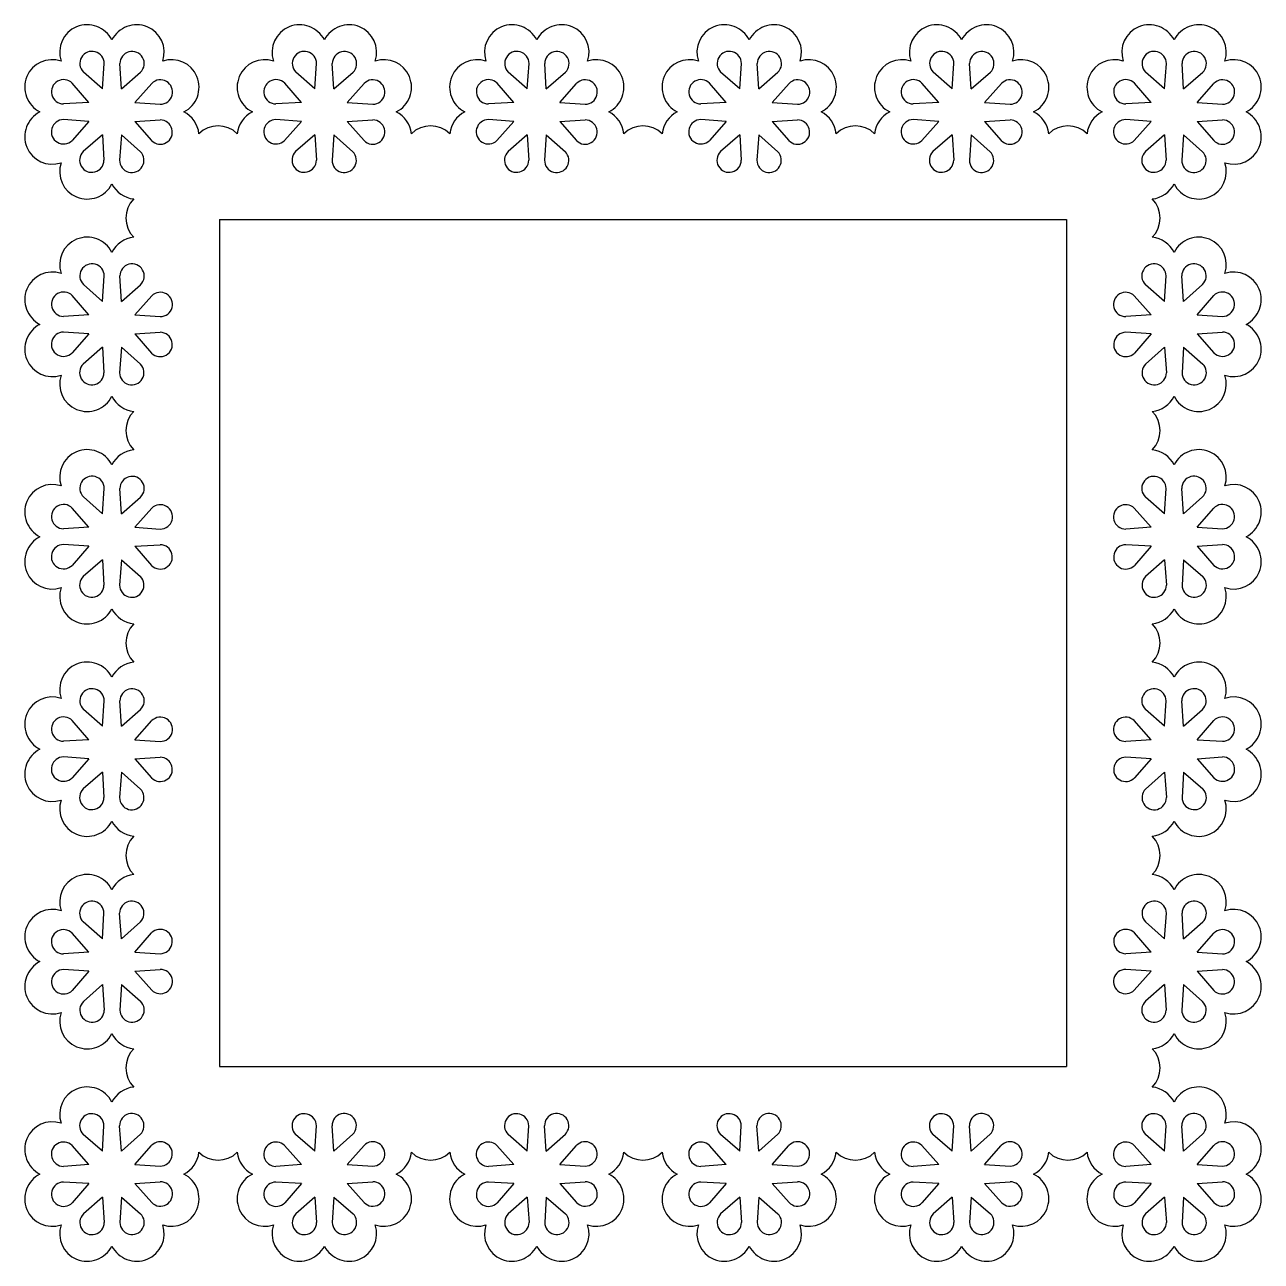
# Model space of a CAD drawing. Extents: x -356 to 210, y -55 to 208.
# Drawn here: x -214.5 to -89.4, y 82.6 to 207.8 of the extents above; entities that cross this region are included whole.
import ezdxf

# ---------------------------------------------------------------- set-up
doc = ezdxf.new("R2010")
doc.units = 0
doc.layers.get('0').update_dxf_attribs({"linetype": 'CONTINUOUS'})

msp = doc.modelspace()

# ---------------------------------------------------------------- linework, layer by layer
for p, q in [((-206.669608, 201.264155), (-208.599446, 202.974508)), ((-206.669608, 201.264155), (-206.489601, 203.838245)), ((-204.744936, 201.264155), (-204.900135, 203.838159)), ((-204.744936, 201.264155), (-202.797494, 202.957028)), ((-185.164969, 201.264155), (-187.094807, 202.974508)), ((-185.164969, 201.264155), (-184.984962, 203.838245)), ((-183.240296, 201.264155), (-183.395495, 203.838159)), ((-183.240296, 201.264155), (-181.292855, 202.957028)), ((-163.66033, 201.264155), (-165.590168, 202.974508)), ((-163.66033, 201.264155), (-163.480323, 203.838245)), ((-161.735657, 201.264155), (-161.890856, 203.838159)), ((-161.735657, 201.264155), (-159.788216, 202.957028)), ((-142.155691, 201.264155), (-144.085528, 202.974508)), ((-142.155691, 201.264155), (-141.975683, 203.838245)), ((-140.231018, 201.264155), (-140.386217, 203.838159)), ((-140.231018, 201.264155), (-138.283577, 202.957028)), ((-120.651051, 201.264155), (-122.580889, 202.974508)), ((-120.651051, 201.264155), (-120.471044, 203.838245)), ((-118.726378, 201.264155), (-118.881577, 203.838159)), ((-118.726378, 201.264155), (-116.778937, 202.957028)), ((-99.146412, 201.264155), (-101.07625, 202.974508)), ((-99.146412, 201.264155), (-98.966405, 203.838245)), ((-97.221739, 201.264155), (-97.376938, 203.838159)), ((-97.221739, 201.264155), (-95.274298, 202.957028)), ((-208.030558, 199.903206), (-209.72343, 201.850647)), ((-203.383986, 199.903206), (-201.673633, 201.833044)), ((-186.525918, 199.903206), (-188.218791, 201.850647)), ((-181.879347, 199.903206), (-180.168994, 201.833044)), ((-165.021279, 199.903206), (-166.714152, 201.850647)), ((-160.374708, 199.903206), (-158.664354, 201.833044)), ((-143.51664, 199.903206), (-145.209512, 201.850647)), ((-138.870068, 199.903206), (-137.159715, 201.833044)), ((-122.012, 199.903206), (-123.704873, 201.850647)), ((-117.365429, 199.903206), (-115.655076, 201.833044)), ((-100.507361, 199.903206), (-102.200234, 201.850647)), ((-95.86079, 199.903206), (-94.150436, 201.833044)), ((-208.030558, 199.903206), (-210.604562, 199.748007)), ((-203.383986, 199.903206), (-200.809896, 199.723199)), ((-186.525918, 199.903206), (-189.099922, 199.748007)), ((-181.879347, 199.903206), (-179.305257, 199.723199)), ((-165.021279, 199.903206), (-167.595283, 199.748007)), ((-160.374708, 199.903206), (-157.800617, 199.723199)), ((-143.51664, 199.903206), (-146.090644, 199.748007)), ((-138.870068, 199.903206), (-136.295978, 199.723199)), ((-122.012, 199.903206), (-124.586004, 199.748007)), ((-117.365429, 199.903206), (-114.791339, 199.723199)), ((-100.507361, 199.903206), (-103.081365, 199.748007)), ((-95.86079, 199.903206), (-93.286699, 199.723199)), ((-208.030558, 197.978533), (-210.604648, 198.15854)), ((-208.030558, 197.978533), (-209.740911, 196.048695)), ((-203.383986, 197.978533), (-200.809982, 198.133732)), ((-203.383986, 197.978533), (-201.691114, 196.031092)), ((-186.525918, 197.978533), (-189.100009, 198.15854)), ((-186.525918, 197.978533), (-188.236272, 196.048695)), ((-181.879347, 197.978533), (-179.305343, 198.133732)), ((-181.879347, 197.978533), (-180.186474, 196.031092)), ((-165.021279, 197.978533), (-167.595369, 198.15854)), ((-165.021279, 197.978533), (-166.731632, 196.048695)), ((-160.374708, 197.978533), (-157.800704, 198.133732)), ((-160.374708, 197.978533), (-158.681835, 196.031092)), ((-143.51664, 197.978533), (-146.09073, 198.15854)), ((-143.51664, 197.978533), (-145.226993, 196.048695)), ((-138.870068, 197.978533), (-136.296064, 198.133732)), ((-138.870068, 197.978533), (-137.177196, 196.031092)), ((-122.012, 197.978533), (-124.586091, 198.15854)), ((-122.012, 197.978533), (-123.722354, 196.048695)), ((-117.365429, 197.978533), (-114.791425, 198.133732)), ((-117.365429, 197.978533), (-115.672556, 196.031092)), ((-100.507361, 197.978533), (-103.081452, 198.15854)), ((-100.507361, 197.978533), (-102.217714, 196.048695)), ((-95.86079, 197.978533), (-93.286786, 198.133732)), ((-95.86079, 197.978533), (-94.167917, 196.031092)), ((-206.669608, 196.617584), (-208.61705, 194.924711)), ((-206.669608, 196.617584), (-206.514409, 194.04358)), ((-204.744936, 196.617584), (-204.924943, 194.043493)), ((-204.744936, 196.617584), (-202.815098, 194.90723)), ((-185.164969, 196.617584), (-187.11241, 194.924711)), ((-185.164969, 196.617584), (-185.00977, 194.04358)), ((-183.240296, 196.617584), (-183.420303, 194.043493)), ((-183.240296, 196.617584), (-181.310458, 194.90723)), ((-163.66033, 196.617584), (-165.607771, 194.924711)), ((-163.66033, 196.617584), (-163.505131, 194.04358)), ((-161.735657, 196.617584), (-161.915664, 194.043493)), ((-161.735657, 196.617584), (-159.805819, 194.90723)), ((-142.155691, 196.617584), (-144.103132, 194.924711)), ((-142.155691, 196.617584), (-142.000491, 194.04358)), ((-140.231018, 196.617584), (-140.411025, 194.043493)), ((-140.231018, 196.617584), (-138.30118, 194.90723)), ((-120.651051, 196.617584), (-122.598492, 194.924711)), ((-120.651051, 196.617584), (-120.495852, 194.04358)), ((-118.726378, 196.617584), (-118.906385, 194.043493)), ((-118.726378, 196.617584), (-116.79654, 194.90723)), ((-99.146412, 196.617584), (-101.093853, 194.924711)), ((-99.146412, 196.617584), (-98.991213, 194.04358)), ((-97.221739, 196.617584), (-97.401746, 194.043493)), ((-97.221739, 196.617584), (-95.291901, 194.90723)), ((-194.819365, 188.052963), (-109.071982, 188.052963)), ((-194.819365, 188.052963), (-194.819365, 102.30558)), ((-109.071982, 188.052963), (-109.071982, 102.30558)), ((-206.669608, 179.759516), (-206.489601, 182.333606)), ((-204.744936, 179.759516), (-204.900135, 182.33352)), ((-99.146412, 179.759516), (-98.991213, 182.33352)), ((-97.221739, 179.759516), (-97.401746, 182.333606)), ((-208.030558, 178.398567), (-209.72343, 180.346008)), ((-206.669608, 179.759516), (-208.599446, 181.469869)), ((-204.744936, 179.759516), (-202.797494, 181.452388)), ((-203.383986, 178.398567), (-201.673633, 180.328404)), ((-100.507361, 178.398567), (-102.217714, 180.328404)), ((-99.146412, 179.759516), (-101.093853, 181.452388)), ((-97.221739, 179.759516), (-95.291901, 181.469869)), ((-95.86079, 178.398567), (-94.167917, 180.346008)), ((-208.030558, 178.398567), (-210.604562, 178.243367)), ((-203.383986, 178.398567), (-200.809896, 178.218559)), ((-100.507361, 178.398567), (-103.081452, 178.218559)), ((-95.86079, 178.398567), (-93.286786, 178.243367)), ((-208.030558, 176.473894), (-210.604648, 176.653901)), ((-203.383986, 176.473894), (-200.809982, 176.629093)), ((-100.507361, 176.473894), (-103.081365, 176.629093)), ((-95.86079, 176.473894), (-93.286699, 176.653901)), ((-208.030558, 176.473894), (-209.740911, 174.544056)), ((-203.383986, 176.473894), (-201.691114, 174.526453)), ((-100.507361, 176.473894), (-102.200234, 174.526453)), ((-95.86079, 176.473894), (-94.150436, 174.544056)), ((-206.669608, 175.112944), (-208.61705, 173.420072)), ((-206.669608, 175.112944), (-206.514409, 172.53894)), ((-204.744936, 175.112944), (-204.924943, 172.538854)), ((-204.744936, 175.112944), (-202.815098, 173.402591)), ((-99.146412, 175.112944), (-101.07625, 173.402591)), ((-99.146412, 175.112944), (-98.966405, 172.538854)), ((-97.221739, 175.112944), (-97.376938, 172.53894)), ((-97.221739, 175.112944), (-95.274298, 173.420072)), ((-206.669608, 158.254877), (-206.489601, 160.828967)), ((-204.744936, 158.254877), (-204.900135, 160.82888)), ((-99.146412, 158.254877), (-98.991213, 160.82888)), ((-97.221739, 158.254877), (-97.401746, 160.828967)), ((-206.669608, 158.254877), (-208.599446, 159.96523)), ((-204.744936, 158.254877), (-202.797494, 159.947749)), ((-99.146412, 158.254877), (-101.093853, 159.947749)), ((-97.221739, 158.254877), (-95.291901, 159.96523)), ((-208.030558, 156.893927), (-209.72343, 158.841368)), ((-203.383986, 156.893927), (-201.673633, 158.823765)), ((-100.507361, 156.893927), (-102.217714, 158.823765)), ((-95.86079, 156.893927), (-94.167917, 158.841368)), ((-208.030558, 156.893927), (-210.604562, 156.738728)), ((-203.383986, 156.893927), (-200.809896, 156.71392)), ((-100.507361, 156.893927), (-103.081452, 156.71392)), ((-95.86079, 156.893927), (-93.286786, 156.738728)), ((-208.030558, 154.969254), (-210.604648, 155.149261)), ((-208.030558, 154.969254), (-209.740911, 153.039416)), ((-203.383986, 154.969254), (-200.809982, 155.124453)), ((-203.383986, 154.969254), (-201.691114, 153.021813)), ((-100.507361, 154.969254), (-103.081365, 155.124453)), ((-100.507361, 154.969254), (-102.200234, 153.021813)), ((-95.86079, 154.969254), (-93.286699, 155.149261)), ((-95.86079, 154.969254), (-94.150436, 153.039416)), ((-206.669608, 153.608305), (-208.61705, 151.915433)), ((-206.669608, 153.608305), (-206.514409, 151.034301)), ((-204.744936, 153.608305), (-204.924943, 151.034215)), ((-204.744936, 153.608305), (-202.815098, 151.897952)), ((-99.146412, 153.608305), (-101.07625, 151.897952)), ((-99.146412, 153.608305), (-98.966405, 151.034215)), ((-97.221739, 153.608305), (-97.376938, 151.034301)), ((-97.221739, 153.608305), (-95.274298, 151.915433)), ((-206.669608, 136.750237), (-206.489601, 139.324328)), ((-204.744936, 136.750237), (-204.900135, 139.324241)), ((-99.146412, 136.750237), (-98.991213, 139.324241)), ((-97.221739, 136.750237), (-97.401746, 139.324328)), ((-206.669608, 136.750237), (-208.599446, 138.46059)), ((-204.744936, 136.750237), (-202.797494, 138.44311)), ((-99.146412, 136.750237), (-101.093853, 138.44311)), ((-97.221739, 136.750237), (-95.291901, 138.46059)), ((-208.030558, 135.389288), (-209.72343, 137.336729)), ((-203.383986, 135.389288), (-201.673633, 137.319126)), ((-100.507361, 135.389288), (-102.217714, 137.319126)), ((-95.86079, 135.389288), (-94.167917, 137.336729)), ((-208.030558, 135.389288), (-210.604562, 135.234089)), ((-203.383986, 135.389288), (-200.809896, 135.209281)), ((-100.507361, 135.389288), (-103.081452, 135.209281)), ((-95.86079, 135.389288), (-93.286786, 135.234089)), ((-208.030558, 133.464615), (-210.604648, 133.644622)), ((-208.030558, 133.464615), (-209.740911, 131.534777)), ((-203.383986, 133.464615), (-200.809982, 133.619814)), ((-203.383986, 133.464615), (-201.691114, 131.517174)), ((-100.507361, 133.464615), (-103.081365, 133.619814)), ((-100.507361, 133.464615), (-102.200234, 131.517174)), ((-95.86079, 133.464615), (-93.286699, 133.644622)), ((-95.86079, 133.464615), (-94.150436, 131.534777)), ((-206.669608, 132.103666), (-208.61705, 130.410793)), ((-206.669608, 132.103666), (-206.514409, 129.529662)), ((-204.744936, 132.103666), (-204.924943, 129.529575)), ((-204.744936, 132.103666), (-202.815098, 130.393312)), ((-99.146412, 132.103666), (-101.07625, 130.393312)), ((-99.146412, 132.103666), (-98.966405, 129.529575)), ((-97.221739, 132.103666), (-97.376938, 129.529662)), ((-97.221739, 132.103666), (-95.274298, 130.410793)), ((-206.669608, 115.245598), (-206.514409, 117.819602)), ((-204.744936, 115.245598), (-204.924943, 117.819688)), ((-99.146412, 115.245598), (-98.966405, 117.819688)), ((-97.221739, 115.245598), (-97.376938, 117.819602)), ((-206.669608, 115.245598), (-208.61705, 116.93847)), ((-204.744936, 115.245598), (-202.815098, 116.955951)), ((-99.146412, 115.245598), (-101.07625, 116.955951)), ((-97.221739, 115.245598), (-95.274298, 116.93847)), ((-208.030558, 113.884649), (-209.740911, 115.814486)), ((-203.383986, 113.884649), (-201.691114, 115.83209)), ((-100.507361, 113.884649), (-102.200234, 115.83209)), ((-95.86079, 113.884649), (-94.150436, 115.814486)), ((-208.030558, 113.884649), (-210.604648, 113.704641)), ((-203.383986, 113.884649), (-200.809982, 113.72945)), ((-100.507361, 113.884649), (-103.081365, 113.72945)), ((-95.86079, 113.884649), (-93.286699, 113.704641)), ((-208.030558, 111.959976), (-210.604562, 112.115175)), ((-208.030558, 111.959976), (-209.72343, 110.012535)), ((-203.383986, 111.959976), (-200.809896, 112.139983)), ((-203.383986, 111.959976), (-201.673633, 110.030138)), ((-100.507361, 111.959976), (-103.081452, 112.139983)), ((-100.507361, 111.959976), (-102.217714, 110.030138)), ((-95.86079, 111.959976), (-93.286786, 112.115175)), ((-95.86079, 111.959976), (-94.167917, 110.012535)), ((-206.669608, 110.599026), (-208.599446, 108.888673)), ((-206.669608, 110.599026), (-206.489601, 108.024936)), ((-204.744936, 110.599026), (-204.900135, 108.025022)), ((-204.744936, 110.599026), (-202.797494, 108.906154)), ((-99.146412, 110.599026), (-101.093853, 108.906154)), ((-99.146412, 110.599026), (-98.991213, 108.025022)), ((-97.221739, 110.599026), (-97.401746, 108.024936)), ((-97.221739, 110.599026), (-95.291901, 108.888673)), ((-194.819365, 102.30558), (-109.071982, 102.30558)), ((-206.669608, 93.740959), (-208.61705, 95.433831)), ((-206.669608, 93.740959), (-206.514409, 96.314962)), ((-204.744936, 93.740959), (-204.924943, 96.315049)), ((-204.744936, 93.740959), (-202.815098, 95.451312)), ((-185.164969, 93.740959), (-187.11241, 95.433831)), ((-185.164969, 93.740959), (-185.00977, 96.314962)), ((-183.240296, 93.740959), (-183.420303, 96.315049)), ((-183.240296, 93.740959), (-181.310458, 95.451312)), ((-163.66033, 93.740959), (-165.607771, 95.433831)), ((-163.66033, 93.740959), (-163.505131, 96.314962)), ((-161.735657, 93.740959), (-161.915664, 96.315049)), ((-161.735657, 93.740959), (-159.805819, 95.451312)), ((-142.155691, 93.740959), (-144.103132, 95.433831)), ((-142.155691, 93.740959), (-142.000491, 96.314962)), ((-140.231018, 93.740959), (-140.411025, 96.315049)), ((-140.231018, 93.740959), (-138.30118, 95.451312)), ((-120.651051, 93.740959), (-122.598492, 95.433831)), ((-120.651051, 93.740959), (-120.495852, 96.314962)), ((-118.726378, 93.740959), (-118.906385, 96.315049)), ((-118.726378, 93.740959), (-116.79654, 95.451312)), ((-99.146412, 93.740959), (-101.093853, 95.433831)), ((-99.146412, 93.740959), (-98.991213, 96.314962)), ((-97.221739, 93.740959), (-97.401746, 96.315049)), ((-97.221739, 93.740959), (-95.291901, 95.451312)), ((-208.030558, 92.380009), (-209.740911, 94.309847)), ((-203.383986, 92.380009), (-201.691114, 94.32745)), ((-186.525918, 92.380009), (-188.236272, 94.309847)), ((-181.879347, 92.380009), (-180.186474, 94.32745)), ((-165.021279, 92.380009), (-166.731632, 94.309847)), ((-160.374708, 92.380009), (-158.681835, 94.32745)), ((-143.51664, 92.380009), (-145.226993, 94.309847)), ((-138.870068, 92.380009), (-137.177196, 94.32745)), ((-122.012, 92.380009), (-123.722354, 94.309847)), ((-117.365429, 92.380009), (-115.672556, 94.32745)), ((-100.507361, 92.380009), (-102.217714, 94.309847)), ((-95.86079, 92.380009), (-94.167917, 94.32745)), ((-208.030558, 92.380009), (-210.604648, 92.200002)), ((-203.383986, 92.380009), (-200.809982, 92.22481)), ((-186.525918, 92.380009), (-189.100009, 92.200002)), ((-181.879347, 92.380009), (-179.305343, 92.22481)), ((-165.021279, 92.380009), (-167.595369, 92.200002)), ((-160.374708, 92.380009), (-157.800704, 92.22481)), ((-143.51664, 92.380009), (-146.09073, 92.200002)), ((-138.870068, 92.380009), (-136.296064, 92.22481)), ((-122.012, 92.380009), (-124.586091, 92.200002)), ((-117.365429, 92.380009), (-114.791425, 92.22481)), ((-100.507361, 92.380009), (-103.081452, 92.200002)), ((-95.86079, 92.380009), (-93.286786, 92.22481)), ((-208.030558, 90.455336), (-210.604562, 90.610535)), ((-208.030558, 90.455336), (-209.72343, 88.507895)), ((-203.383986, 90.455336), (-200.809896, 90.635343)), ((-203.383986, 90.455336), (-201.673633, 88.525498)), ((-186.525918, 90.455336), (-189.099922, 90.610535)), ((-186.525918, 90.455336), (-188.218791, 88.507895)), ((-181.879347, 90.455336), (-179.305257, 90.635343)), ((-181.879347, 90.455336), (-180.168994, 88.525498)), ((-165.021279, 90.455336), (-167.595283, 90.610535)), ((-165.021279, 90.455336), (-166.714152, 88.507895)), ((-160.374708, 90.455336), (-157.800617, 90.635343)), ((-160.374708, 90.455336), (-158.664354, 88.525498)), ((-143.51664, 90.455336), (-146.090644, 90.610535)), ((-143.51664, 90.455336), (-145.209512, 88.507895)), ((-138.870068, 90.455336), (-136.295978, 90.635343)), ((-138.870068, 90.455336), (-137.159715, 88.525498)), ((-122.012, 90.455336), (-124.586004, 90.610535)), ((-122.012, 90.455336), (-123.704873, 88.507895)), ((-117.365429, 90.455336), (-114.791339, 90.635343)), ((-117.365429, 90.455336), (-115.655076, 88.525498)), ((-100.507361, 90.455336), (-103.081365, 90.610535)), ((-100.507361, 90.455336), (-102.200234, 88.507895)), ((-95.86079, 90.455336), (-93.286699, 90.635343)), ((-95.86079, 90.455336), (-94.150436, 88.525498)), ((-206.669608, 89.094387), (-208.599446, 87.384034)), ((-206.669608, 89.094387), (-206.489601, 86.520297)), ((-204.744936, 89.094387), (-204.900135, 86.520383)), ((-204.744936, 89.094387), (-202.797494, 87.401515)), ((-185.164969, 89.094387), (-187.094807, 87.384034)), ((-185.164969, 89.094387), (-184.984962, 86.520297)), ((-183.240296, 89.094387), (-183.395495, 86.520383)), ((-183.240296, 89.094387), (-181.292855, 87.401515)), ((-163.66033, 89.094387), (-165.590168, 87.384034)), ((-163.66033, 89.094387), (-163.480323, 86.520297)), ((-161.735657, 89.094387), (-161.890856, 86.520383)), ((-161.735657, 89.094387), (-159.788216, 87.401515)), ((-142.155691, 89.094387), (-144.085528, 87.384034)), ((-142.155691, 89.094387), (-141.975683, 86.520297)), ((-140.231018, 89.094387), (-140.386217, 86.520383)), ((-140.231018, 89.094387), (-138.283577, 87.401515)), ((-120.651051, 89.094387), (-122.580889, 87.384034)), ((-120.651051, 89.094387), (-120.471044, 86.520297)), ((-118.726378, 89.094387), (-118.881577, 86.520383)), ((-118.726378, 89.094387), (-116.778937, 87.401515)), ((-99.146412, 89.094387), (-101.07625, 87.384034)), ((-99.146412, 89.094387), (-98.966405, 86.520297)), ((-97.221739, 89.094387), (-97.376938, 86.520383)), ((-97.221739, 89.094387), (-95.274298, 87.401515))]:
    msp.add_line(p, q)
for centre, radius, start, end in [((-208.205491, 204.972103), 2.793147, 26.567243, 198.432757), ((-203.209053, 204.972103), 2.793147, 341.567243, 153.432757), ((-186.700851, 204.972103), 2.793147, 26.567243, 198.432757), ((-181.704414, 204.972103), 2.793147, 341.567243, 153.432757), ((-165.196212, 204.972103), 2.793147, 26.567243, 198.432757), ((-160.199775, 204.972103), 2.793147, 341.567243, 153.432757), ((-143.691573, 204.972103), 2.793147, 26.567243, 198.432757), ((-138.695135, 204.972103), 2.793147, 341.567243, 153.432757), ((-122.186933, 204.972103), 2.793147, 26.567243, 198.432757), ((-117.190496, 204.972103), 2.793147, 341.567243, 153.432757), ((-100.682294, 204.972103), 2.793147, 26.567243, 198.432757), ((-95.685857, 204.972103), 2.793147, 341.567243, 153.432757), ((-211.738505, 201.439088), 2.793147, 71.567243, 243.432757), ((-207.721648, 203.839037), 1.232047, 359.963173, 224.563654), ((-203.668123, 203.828776), 1.232047, 314.963173, 179.563654), ((-199.676039, 201.439088), 2.793147, 296.567243, 108.432757), ((-190.233866, 201.439088), 2.793147, 71.567243, 243.432757), ((-186.217009, 203.839037), 1.232047, 359.963173, 224.563654), ((-182.163484, 203.828776), 1.232047, 314.963173, 179.563654), ((-178.1714, 201.439088), 2.793147, 296.567243, 108.432757), ((-168.729226, 201.439088), 2.793147, 71.567243, 243.432757), ((-164.712369, 203.839037), 1.232047, 359.963173, 224.563654), ((-160.658845, 203.828776), 1.232047, 314.963173, 179.563654), ((-156.66676, 201.439088), 2.793147, 296.567243, 108.432757), ((-147.224587, 201.439088), 2.793147, 71.567243, 243.432757), ((-143.20773, 203.839037), 1.232047, 359.963173, 224.563654), ((-139.154205, 203.828776), 1.232047, 314.963173, 179.563654), ((-135.162121, 201.439088), 2.793147, 296.567243, 108.432757), ((-125.719948, 201.439088), 2.793147, 71.567243, 243.432757), ((-121.703091, 203.839037), 1.232047, 359.963173, 224.563654), ((-117.649566, 203.828776), 1.232047, 314.963173, 179.563654), ((-113.657482, 201.439088), 2.793147, 296.567243, 108.432757), ((-104.215309, 201.439088), 2.793147, 71.567243, 243.432757), ((-100.198452, 203.839037), 1.232047, 359.963173, 224.563654), ((-96.144927, 203.828776), 1.232047, 314.963173, 179.563654), ((-92.152842, 201.439088), 2.793147, 296.567243, 108.432757), ((-210.595179, 200.980018), 1.232047, 44.963173, 269.563654), ((-200.809104, 200.955246), 1.232047, 269.963173, 134.563654), ((-189.09054, 200.980018), 1.232047, 44.963173, 269.563654), ((-179.304465, 200.955246), 1.232047, 269.963173, 134.563654), ((-167.5859, 200.980018), 1.232047, 44.963173, 269.563654), ((-157.799825, 200.955246), 1.232047, 269.963173, 134.563654), ((-146.081261, 200.980018), 1.232047, 44.963173, 269.563654), ((-136.295186, 200.955246), 1.232047, 269.963173, 134.563654), ((-124.576622, 200.980018), 1.232047, 44.963173, 269.563654), ((-114.790547, 200.955246), 1.232047, 269.963173, 134.563654), ((-103.071982, 200.980018), 1.232047, 44.963173, 269.563654), ((-93.285907, 200.955246), 1.232047, 269.963173, 134.563654), ((-211.738505, 196.442651), 2.793147, 116.567243, 288.432757), ((-210.60544, 196.926493), 1.232047, 89.963173, 314.563654), ((-200.819365, 196.901721), 1.232047, 224.963173, 89.563654), ((-199.676039, 196.442651), 2.793147, 6.041745, 63.432757), ((-190.233866, 196.442651), 2.793147, 116.567243, 173.958255), ((-189.100801, 196.926493), 1.232047, 89.963173, 314.563654), ((-179.314726, 196.901721), 1.232047, 224.963173, 89.563654), ((-178.1714, 196.442651), 2.793147, 6.041745, 63.432757), ((-168.729226, 196.442651), 2.793147, 116.567243, 173.958255), ((-167.596161, 196.926493), 1.232047, 89.963173, 314.563654), ((-157.810086, 196.901721), 1.232047, 224.963173, 89.563654), ((-156.66676, 196.442651), 2.793147, 6.041745, 63.432757), ((-147.224587, 196.442651), 2.793147, 116.567243, 173.958255), ((-146.091522, 196.926493), 1.232047, 89.963173, 314.563654), ((-136.305447, 196.901721), 1.232047, 224.963173, 89.563654), ((-135.162121, 196.442651), 2.793147, 6.041745, 63.432757), ((-125.719948, 196.442651), 2.793147, 116.567243, 173.958255), ((-124.586883, 196.926493), 1.232047, 89.963173, 314.563654), ((-114.800808, 196.901721), 1.232047, 224.963173, 89.563654), ((-113.657482, 196.442651), 2.793147, 6.041745, 63.432757), ((-104.215309, 196.442651), 2.793147, 116.567243, 173.958255), ((-103.082243, 196.926493), 1.232047, 89.963173, 314.563654), ((-93.296169, 196.901721), 1.232047, 224.963173, 89.563654), ((-92.152842, 196.442651), 2.793147, 251.567243, 63.432757), ((-194.954952, 194.730484), 2.793147, 45.909485, 134.090515), ((-173.450313, 194.730484), 2.793147, 45.909485, 134.090515), ((-151.945674, 194.730484), 2.793147, 45.909485, 134.090515), ((-130.441034, 194.730484), 2.793147, 45.909485, 134.090515), ((-108.936395, 194.730484), 2.793147, 45.909485, 134.090515), ((-207.746421, 194.052963), 1.232047, 134.963173, 359.563654), ((-203.692896, 194.042701), 1.232047, 179.963173, 44.563654), ((-186.241781, 194.052963), 1.232047, 134.963173, 359.563654), ((-182.188257, 194.042701), 1.232047, 179.963173, 44.563654), ((-164.737142, 194.052963), 1.232047, 134.963173, 359.563654), ((-160.683617, 194.042701), 1.232047, 179.963173, 44.563654), ((-143.232503, 194.052963), 1.232047, 134.963173, 359.563654), ((-139.178978, 194.042701), 1.232047, 179.963173, 44.563654), ((-121.727864, 194.052963), 1.232047, 134.963173, 359.563654), ((-117.674339, 194.042701), 1.232047, 179.963173, 44.563654), ((-100.223224, 194.052963), 1.232047, 134.963173, 359.563654), ((-96.169699, 194.042701), 1.232047, 179.963173, 44.563654), ((-208.205491, 192.909636), 2.793147, 161.567243, 333.432757), ((-95.685857, 192.909636), 2.793147, 206.567243, 18.432757), ((-203.209053, 192.909636), 2.793147, 206.567243, 263.958255), ((-100.682294, 192.909636), 2.793147, 276.041745, 333.432757), ((-201.496887, 188.18855), 2.793147, 135.909485, 224.090515), ((-102.394461, 188.18855), 2.793147, 315.909485, 44.090515), ((-208.205491, 183.467463), 2.793147, 26.567243, 198.432757), ((-203.209053, 183.467463), 2.793147, 96.041745, 153.432757), ((-100.682294, 183.467463), 2.793147, 26.567243, 83.958255), ((-95.685857, 183.467463), 2.793147, 341.567243, 153.432757), ((-207.721648, 182.334398), 1.232047, 359.963173, 224.563654), ((-203.668123, 182.324137), 1.232047, 314.963173, 179.563654), ((-100.223224, 182.324137), 1.232047, 0.436346, 225.036827), ((-96.169699, 182.334398), 1.232047, 315.436346, 180.036827), ((-211.738505, 179.934449), 2.793147, 71.567243, 243.432757), ((-92.152842, 179.934449), 2.793147, 296.567243, 108.432757), ((-210.595179, 179.475379), 1.232047, 44.963173, 269.563654), ((-200.809104, 179.450606), 1.232047, 269.963173, 134.563654), ((-103.082243, 179.450606), 1.232047, 45.436346, 270.036827), ((-93.296169, 179.475379), 1.232047, 270.436346, 135.036827), ((-211.738505, 174.938011), 2.793147, 116.567243, 288.432757), ((-210.60544, 175.421854), 1.232047, 89.963173, 314.563654), ((-200.819365, 175.397081), 1.232047, 224.963173, 89.563654), ((-103.071982, 175.397081), 1.232047, 90.436346, 315.036827), ((-93.285907, 175.421854), 1.232047, 225.436346, 90.036827), ((-92.152842, 174.938011), 2.793147, 251.567243, 63.432757), ((-207.746421, 172.548323), 1.232047, 134.963173, 359.563654), ((-203.692896, 172.538062), 1.232047, 179.963173, 44.563654), ((-100.198452, 172.538062), 1.232047, 135.436346, 0.036827), ((-96.144927, 172.548323), 1.232047, 180.436346, 45.036827), ((-208.205491, 171.404997), 2.793147, 161.567243, 333.432757), ((-95.685857, 171.404997), 2.793147, 206.567243, 18.432757), ((-203.209053, 171.404997), 2.793147, 206.567243, 263.958255), ((-100.682294, 171.404997), 2.793147, 276.041745, 333.432757), ((-201.496887, 166.68391), 2.793147, 135.909485, 224.090515), ((-102.394461, 166.68391), 2.793147, 315.909485, 44.090515), ((-208.205491, 161.962824), 2.793147, 26.567243, 198.432757), ((-203.209053, 161.962824), 2.793147, 96.041745, 153.432757), ((-100.682294, 161.962824), 2.793147, 26.567243, 83.958255), ((-95.685857, 161.962824), 2.793147, 341.567243, 153.432757), ((-207.721648, 160.829759), 1.232047, 359.963173, 224.563654), ((-203.668123, 160.819498), 1.232047, 314.963173, 179.563654), ((-100.223224, 160.819498), 1.232047, 0.436346, 225.036827), ((-96.169699, 160.829759), 1.232047, 315.436346, 180.036827), ((-211.738505, 158.429809), 2.793147, 71.567243, 243.432757), ((-92.152842, 158.429809), 2.793147, 296.567243, 108.432757), ((-210.595179, 157.97074), 1.232047, 44.963173, 269.563654), ((-200.809104, 157.945967), 1.232047, 269.963173, 134.563654), ((-103.082243, 157.945967), 1.232047, 45.436346, 270.036827), ((-93.296169, 157.97074), 1.232047, 270.436346, 135.036827), ((-211.738505, 153.433372), 2.793147, 116.567243, 288.432757), ((-92.152842, 153.433372), 2.793147, 251.567243, 63.432757), ((-210.60544, 153.917215), 1.232047, 89.963173, 314.563654), ((-200.819365, 153.892442), 1.232047, 224.963173, 89.563654), ((-103.071982, 153.892442), 1.232047, 90.436346, 315.036827), ((-93.285907, 153.917215), 1.232047, 225.436346, 90.036827), ((-207.746421, 151.043684), 1.232047, 134.963173, 359.563654), ((-203.692896, 151.033423), 1.232047, 179.963173, 44.563654), ((-100.198452, 151.033423), 1.232047, 135.436346, 0.036827), ((-96.144927, 151.043684), 1.232047, 180.436346, 45.036827), ((-208.205491, 149.900358), 2.793147, 161.567243, 333.432757), ((-95.685857, 149.900358), 2.793147, 206.567243, 18.432757), ((-203.209053, 149.900358), 2.793147, 206.567243, 263.958255), ((-100.682294, 149.900358), 2.793147, 276.041745, 333.432757), ((-201.496887, 145.179271), 2.793147, 135.909485, 224.090515), ((-102.394461, 145.179271), 2.793147, 315.909485, 44.090515), ((-208.205491, 140.458185), 2.793147, 26.567243, 198.432757), ((-203.209053, 140.458185), 2.793147, 96.041745, 153.432757), ((-100.682294, 140.458185), 2.793147, 26.567243, 83.958255), ((-95.685857, 140.458185), 2.793147, 341.567243, 153.432757), ((-207.721648, 139.325119), 1.232047, 359.963173, 224.563654), ((-203.668123, 139.314858), 1.232047, 314.963173, 179.563654), ((-100.223224, 139.314858), 1.232047, 0.436346, 225.036827), ((-96.169699, 139.325119), 1.232047, 315.436346, 180.036827), ((-211.738505, 136.92517), 2.793147, 71.567243, 243.432757), ((-92.152842, 136.92517), 2.793147, 296.567243, 108.432757), ((-210.595179, 136.4661), 1.232047, 44.963173, 269.563654), ((-93.296169, 136.4661), 1.232047, 270.436346, 135.036827), ((-200.809104, 136.441328), 1.232047, 269.963173, 134.563654), ((-103.082243, 136.441328), 1.232047, 45.436346, 270.036827), ((-211.738505, 131.928733), 2.793147, 116.567243, 288.432757), ((-92.152842, 131.928733), 2.793147, 251.567243, 63.432757), ((-210.60544, 132.412575), 1.232047, 89.963173, 314.563654), ((-200.819365, 132.387803), 1.232047, 224.963173, 89.563654), ((-103.071982, 132.387803), 1.232047, 90.436346, 315.036827), ((-93.285907, 132.412575), 1.232047, 225.436346, 90.036827), ((-207.746421, 129.539045), 1.232047, 134.963173, 359.563654), ((-203.692896, 129.528783), 1.232047, 179.963173, 44.563654), ((-100.198452, 129.528783), 1.232047, 135.436346, 0.036827), ((-96.144927, 129.539045), 1.232047, 180.436346, 45.036827), ((-208.205491, 128.395718), 2.793147, 161.567243, 333.432757), ((-95.685857, 128.395718), 2.793147, 206.567243, 18.432757), ((-203.209053, 128.395718), 2.793147, 206.567243, 263.958255), ((-100.682294, 128.395718), 2.793147, 276.041745, 333.432757), ((-201.496887, 123.674632), 2.793147, 135.909485, 224.090515), ((-102.394461, 123.674632), 2.793147, 315.909485, 44.090515), ((-208.205491, 118.953545), 2.793147, 26.567243, 198.432757), ((-203.209053, 118.953545), 2.793147, 96.041745, 153.432757), ((-100.682294, 118.953545), 2.793147, 26.567243, 83.958255), ((-95.685857, 118.953545), 2.793147, 341.567243, 153.432757), ((-207.746421, 117.810219), 1.232047, 0.436346, 225.036827), ((-203.692896, 117.82048), 1.232047, 315.436346, 180.036827), ((-100.198452, 117.82048), 1.232047, 359.963173, 224.563654), ((-96.144927, 117.810219), 1.232047, 314.963173, 179.563654), ((-211.738505, 115.420531), 2.793147, 71.567243, 243.432757), ((-92.152842, 115.420531), 2.793147, 296.567243, 108.432757), ((-210.60544, 114.936688), 1.232047, 45.436346, 270.036827), ((-200.819365, 114.961461), 1.232047, 270.436346, 135.036827), ((-103.071982, 114.961461), 1.232047, 44.963173, 269.563654), ((-93.285907, 114.936688), 1.232047, 269.963173, 134.563654), ((-211.738505, 110.424094), 2.793147, 116.567243, 288.432757), ((-92.152842, 110.424094), 2.793147, 251.567243, 63.432757), ((-210.595179, 110.883163), 1.232047, 90.436346, 315.036827), ((-200.809104, 110.907936), 1.232047, 225.436346, 90.036827), ((-103.082243, 110.907936), 1.232047, 89.963173, 314.563654), ((-93.296169, 110.883163), 1.232047, 224.963173, 89.563654), ((-203.668123, 108.034405), 1.232047, 180.436346, 45.036827), ((-100.223224, 108.034405), 1.232047, 134.963173, 359.563654), ((-208.205491, 106.891079), 2.793147, 161.567243, 333.432757), ((-207.721648, 108.024144), 1.232047, 135.436346, 0.036827), ((-95.685857, 106.891079), 2.793147, 206.567243, 18.432757), ((-96.169699, 108.024144), 1.232047, 179.963173, 44.563654), ((-203.209053, 106.891079), 2.793147, 206.567243, 263.958255), ((-100.682294, 106.891079), 2.793147, 276.041745, 333.432757), ((-201.496887, 102.169992), 2.793147, 135.909485, 224.090515), ((-102.394461, 102.169992), 2.793147, 315.909485, 44.090515), ((-208.205491, 97.448906), 2.793147, 26.567243, 198.432757), ((-203.209053, 97.448906), 2.793147, 96.041745, 153.432757), ((-100.682294, 97.448906), 2.793147, 26.567243, 83.958255), ((-95.685857, 97.448906), 2.793147, 341.567243, 153.432757), ((-211.738505, 93.915891), 2.793147, 71.567243, 243.432757), ((-207.746421, 96.30558), 1.232047, 0.436346, 225.036827), ((-203.692896, 96.315841), 1.232047, 315.436346, 180.036827), ((-186.241781, 96.30558), 1.232047, 0.436346, 225.036827), ((-182.188257, 96.315841), 1.232047, 315.436346, 180.036827), ((-164.737142, 96.30558), 1.232047, 0.436346, 225.036827), ((-160.683617, 96.315841), 1.232047, 315.436346, 180.036827), ((-143.232503, 96.30558), 1.232047, 0.436346, 225.036827), ((-139.178978, 96.315841), 1.232047, 315.436346, 180.036827), ((-121.727864, 96.30558), 1.232047, 0.436346, 225.036827), ((-117.674339, 96.315841), 1.232047, 315.436346, 180.036827), ((-100.223224, 96.30558), 1.232047, 0.436346, 225.036827), ((-96.169699, 96.315841), 1.232047, 315.436346, 180.036827), ((-92.152842, 93.915891), 2.793147, 296.567243, 108.432757), ((-210.60544, 93.432049), 1.232047, 45.436346, 270.036827), ((-200.819365, 93.456822), 1.232047, 270.436346, 135.036827), ((-189.100801, 93.432049), 1.232047, 45.436346, 270.036827), ((-179.314726, 93.456822), 1.232047, 270.436346, 135.036827), ((-167.596161, 93.432049), 1.232047, 45.436346, 270.036827), ((-157.810086, 93.456822), 1.232047, 270.436346, 135.036827), ((-146.091522, 93.432049), 1.232047, 45.436346, 270.036827), ((-136.305447, 93.456822), 1.232047, 270.436346, 135.036827), ((-124.586883, 93.432049), 1.232047, 45.436346, 270.036827), ((-114.800808, 93.456822), 1.232047, 270.436346, 135.036827), ((-103.082243, 93.432049), 1.232047, 45.436346, 270.036827), ((-93.296169, 93.456822), 1.232047, 270.436346, 135.036827), ((-199.676039, 93.915891), 2.793147, 296.567243, 353.958255), ((-194.954952, 95.628058), 2.793147, 225.909485, 314.090515), ((-190.233866, 93.915891), 2.793147, 186.041745, 243.432757), ((-178.1714, 93.915891), 2.793147, 296.567243, 353.958255), ((-173.450313, 95.628058), 2.793147, 225.909485, 314.090515), ((-168.729226, 93.915891), 2.793147, 186.041745, 243.432757), ((-156.66676, 93.915891), 2.793147, 296.567243, 353.958255), ((-151.945674, 95.628058), 2.793147, 225.909485, 314.090515), ((-147.224587, 93.915891), 2.793147, 186.041745, 243.432757), ((-135.162121, 93.915891), 2.793147, 296.567243, 353.958255), ((-130.441034, 95.628058), 2.793147, 225.909485, 314.090515), ((-125.719948, 93.915891), 2.793147, 186.041745, 243.432757), ((-113.657482, 93.915891), 2.793147, 296.567243, 353.958255), ((-108.936395, 95.628058), 2.793147, 225.909485, 314.090515), ((-104.215309, 93.915891), 2.793147, 186.041745, 243.432757), ((-211.738505, 88.919454), 2.793147, 116.567243, 288.432757), ((-199.676039, 88.919454), 2.793147, 251.567243, 63.432757), ((-190.233866, 88.919454), 2.793147, 116.567243, 288.432757), ((-178.1714, 88.919454), 2.793147, 251.567243, 63.432757), ((-168.729226, 88.919454), 2.793147, 116.567243, 288.432757), ((-156.66676, 88.919454), 2.793147, 251.567243, 63.432757), ((-147.224587, 88.919454), 2.793147, 116.567243, 288.432757), ((-135.162121, 88.919454), 2.793147, 251.567243, 63.432757), ((-125.719948, 88.919454), 2.793147, 116.567243, 288.432757), ((-113.657482, 88.919454), 2.793147, 251.567243, 63.432757), ((-104.215309, 88.919454), 2.793147, 116.567243, 288.432757), ((-92.152842, 88.919454), 2.793147, 251.567243, 63.432757), ((-210.595179, 89.378524), 1.232047, 90.436346, 315.036827), ((-200.809104, 89.403297), 1.232047, 225.436346, 90.036827), ((-189.09054, 89.378524), 1.232047, 90.436346, 315.036827), ((-179.304465, 89.403297), 1.232047, 225.436346, 90.036827), ((-167.5859, 89.378524), 1.232047, 90.436346, 315.036827), ((-157.799825, 89.403297), 1.232047, 225.436346, 90.036827), ((-146.081261, 89.378524), 1.232047, 90.436346, 315.036827), ((-136.295186, 89.403297), 1.232047, 225.436346, 90.036827), ((-124.576622, 89.378524), 1.232047, 90.436346, 315.036827), ((-114.790547, 89.403297), 1.232047, 225.436346, 90.036827), ((-103.071982, 89.378524), 1.232047, 90.436346, 315.036827), ((-93.285907, 89.403297), 1.232047, 225.436346, 90.036827), ((-207.721648, 86.519505), 1.232047, 135.436346, 0.036827), ((-203.668123, 86.529766), 1.232047, 180.436346, 45.036827), ((-186.217009, 86.519505), 1.232047, 135.436346, 0.036827), ((-182.163484, 86.529766), 1.232047, 180.436346, 45.036827), ((-164.712369, 86.519505), 1.232047, 135.436346, 0.036827), ((-160.658845, 86.529766), 1.232047, 180.436346, 45.036827), ((-143.20773, 86.519505), 1.232047, 135.436346, 0.036827), ((-139.154205, 86.529766), 1.232047, 180.436346, 45.036827), ((-121.703091, 86.519505), 1.232047, 135.436346, 0.036827), ((-117.649566, 86.529766), 1.232047, 180.436346, 45.036827), ((-100.198452, 86.519505), 1.232047, 135.436346, 0.036827), ((-96.144927, 86.529766), 1.232047, 180.436346, 45.036827), ((-208.205491, 85.38644), 2.793147, 161.567243, 333.432757), ((-203.209053, 85.38644), 2.793147, 206.567243, 18.432757), ((-186.700851, 85.38644), 2.793147, 161.567243, 333.432757), ((-181.704414, 85.38644), 2.793147, 206.567243, 18.432757), ((-165.196212, 85.38644), 2.793147, 161.567243, 333.432757), ((-160.199775, 85.38644), 2.793147, 206.567243, 18.432757), ((-143.691573, 85.38644), 2.793147, 161.567243, 333.432757), ((-138.695135, 85.38644), 2.793147, 206.567243, 18.432757), ((-122.186933, 85.38644), 2.793147, 161.567243, 333.432757), ((-117.190496, 85.38644), 2.793147, 206.567243, 18.432757), ((-100.682294, 85.38644), 2.793147, 161.567243, 333.432757), ((-95.685857, 85.38644), 2.793147, 206.567243, 18.432757)]:
    msp.add_arc(centre, radius, start, end)

doc.saveas('drawing.dxf')
